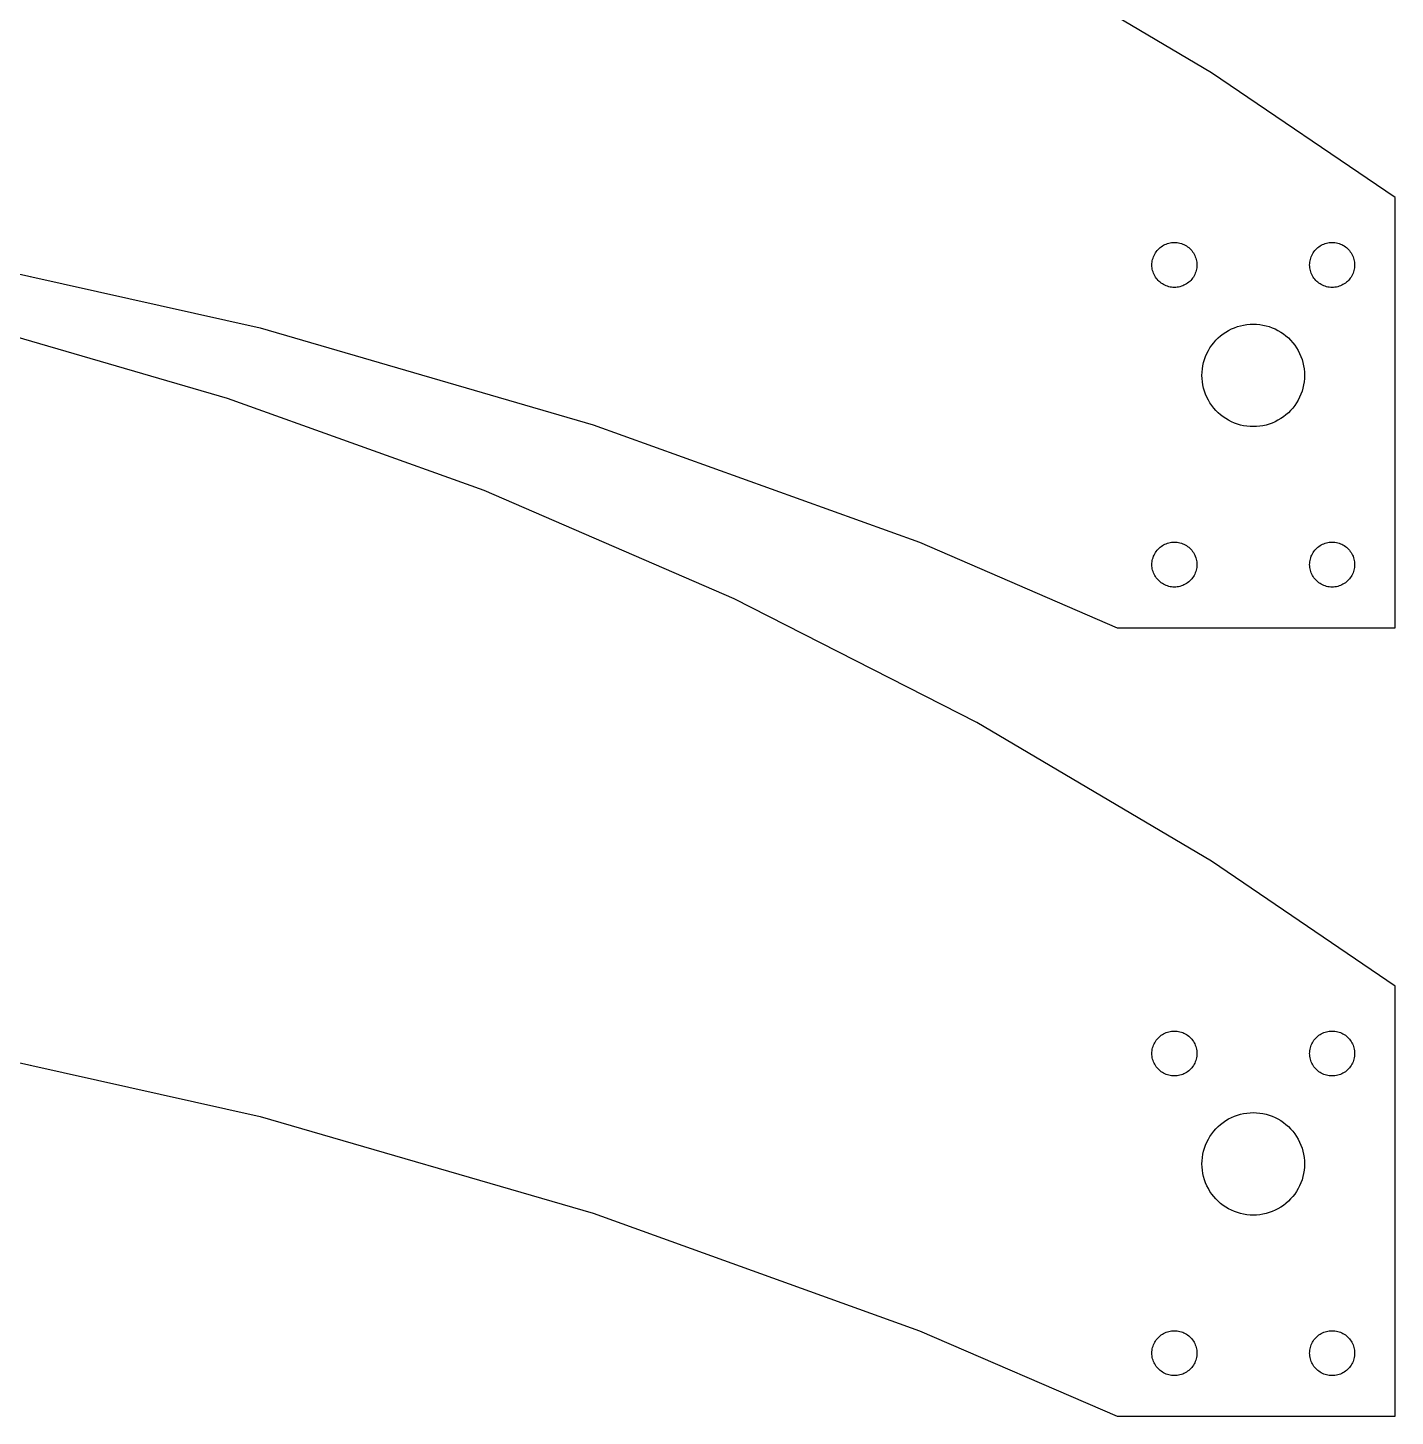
# Model space of a CAD drawing. Header units: metres. Extents: x 0 to 318, y 0 to 285.
# Drawn here: x 231.3 to 318, y 57 to 145 of the extents above; entities that cross this region are included whole.
import ezdxf

# ---------------------------------------------------------------- set-up
doc = ezdxf.new("R2010")
doc.units = ezdxf.units.M

msp = doc.modelspace()

# ---------------------------------------------------------------- linework, layer by layer
for p, q in [((306.352, 142.19), (291.482, 150.984)), ((318, 134.274), (306.352, 142.19)), ((318, 107), (318, 134.274)), ((303.162, 131.153), (303.236, 131.203)), ((303.236, 131.203), (303.313, 131.249)), ((303.313, 131.249), (303.393, 131.289)), ((303.393, 131.289), (303.475, 131.325)), ((303.475, 131.325), (303.56, 131.355)), ((303.56, 131.355), (303.646, 131.38)), ((303.646, 131.38), (303.733, 131.4)), ((303.733, 131.4), (303.821, 131.414)), ((303.821, 131.414), (303.911, 131.422)), ((303.911, 131.422), (304, 131.425)), ((304, 131.425), (304.089, 131.422)), ((304.089, 131.422), (304.179, 131.414)), ((304.179, 131.414), (304.267, 131.4)), ((304.267, 131.4), (304.354, 131.38)), ((304.354, 131.38), (304.44, 131.355)), ((304.44, 131.355), (304.525, 131.325)), ((304.525, 131.325), (304.607, 131.289)), ((304.607, 131.289), (304.686, 131.249)), ((304.686, 131.249), (304.764, 131.203)), ((304.764, 131.203), (304.838, 131.153)), ((313.162, 131.153), (313.236, 131.203)), ((313.236, 131.203), (313.313, 131.249)), ((313.313, 131.249), (313.393, 131.289)), ((313.393, 131.289), (313.475, 131.325)), ((313.475, 131.325), (313.56, 131.355)), ((313.56, 131.355), (313.646, 131.38)), ((313.646, 131.38), (313.733, 131.4)), ((313.733, 131.4), (313.821, 131.414)), ((313.821, 131.414), (313.911, 131.422)), ((313.911, 131.422), (314, 131.425)), ((314, 131.425), (314.089, 131.422)), ((314.089, 131.422), (314.179, 131.414)), ((314.179, 131.414), (314.267, 131.4)), ((314.267, 131.4), (314.354, 131.38)), ((314.354, 131.38), (314.44, 131.355)), ((314.44, 131.355), (314.525, 131.325)), ((314.525, 131.325), (314.607, 131.289)), ((314.607, 131.289), (314.686, 131.249)), ((314.686, 131.249), (314.764, 131.203)), ((314.764, 131.203), (314.838, 131.153)), ((224.583, 130.801), (246.041, 126.004)), ((302.6, 130.267), (302.62, 130.354)), ((302.62, 130.354), (302.645, 130.44)), ((302.645, 130.44), (302.675, 130.525)), ((302.675, 130.525), (302.711, 130.607)), ((302.711, 130.607), (302.751, 130.686)), ((302.751, 130.686), (302.797, 130.764)), ((302.797, 130.764), (302.847, 130.838)), ((302.847, 130.838), (302.902, 130.908)), ((302.902, 130.908), (302.961, 130.975)), ((302.961, 130.975), (303.025, 131.039)), ((303.025, 131.039), (303.092, 131.098)), ((303.092, 131.098), (303.162, 131.153)), ((304.838, 131.153), (304.908, 131.098)), ((304.908, 131.098), (304.975, 131.039)), ((304.975, 131.039), (305.039, 130.975)), ((305.039, 130.975), (305.098, 130.908)), ((305.098, 130.908), (305.153, 130.838)), ((305.153, 130.838), (305.203, 130.764)), ((305.203, 130.764), (305.249, 130.686)), ((305.249, 130.686), (305.289, 130.607)), ((305.289, 130.607), (305.325, 130.525)), ((305.325, 130.525), (305.355, 130.44)), ((305.355, 130.44), (305.38, 130.354)), ((305.38, 130.354), (305.4, 130.267)), ((312.6, 130.267), (312.62, 130.354)), ((312.62, 130.354), (312.645, 130.44)), ((312.645, 130.44), (312.675, 130.525)), ((312.675, 130.525), (312.711, 130.607)), ((312.711, 130.607), (312.751, 130.686)), ((312.751, 130.686), (312.797, 130.764)), ((312.797, 130.764), (312.847, 130.838)), ((312.847, 130.838), (312.902, 130.908)), ((312.902, 130.908), (312.961, 130.975)), ((312.961, 130.975), (313.025, 131.039)), ((313.025, 131.039), (313.092, 131.098)), ((313.092, 131.098), (313.162, 131.153)), ((314.838, 131.153), (314.908, 131.098)), ((314.908, 131.098), (314.975, 131.039)), ((314.975, 131.039), (315.039, 130.975)), ((315.039, 130.975), (315.098, 130.908)), ((315.098, 130.908), (315.153, 130.838)), ((315.153, 130.838), (315.203, 130.764)), ((315.203, 130.764), (315.249, 130.686)), ((315.249, 130.686), (315.289, 130.607)), ((315.289, 130.607), (315.325, 130.525)), ((315.325, 130.525), (315.355, 130.44)), ((315.355, 130.44), (315.38, 130.354)), ((315.38, 130.354), (315.4, 130.267)), ((302.575, 130), (302.578, 130.089)), ((302.578, 129.911), (302.575, 130)), ((302.578, 130.089), (302.586, 130.179)), ((302.586, 129.821), (302.578, 129.911)), ((302.586, 130.179), (302.6, 130.267)), ((302.6, 129.733), (302.586, 129.821)), ((302.62, 129.646), (302.6, 129.733)), ((302.645, 129.56), (302.62, 129.646)), ((302.675, 129.475), (302.645, 129.56)), ((302.711, 129.393), (302.675, 129.475)), ((305.325, 129.475), (305.289, 129.393)), ((305.355, 129.56), (305.325, 129.475)), ((305.38, 129.646), (305.355, 129.56)), ((305.4, 129.733), (305.38, 129.646)), ((305.4, 130.267), (305.414, 130.179)), ((305.414, 129.821), (305.4, 129.733)), ((305.414, 130.179), (305.422, 130.089)), ((305.422, 129.911), (305.414, 129.821)), ((305.422, 130.089), (305.425, 130)), ((305.425, 130), (305.422, 129.911)), ((312.575, 130), (312.578, 130.089)), ((312.578, 129.911), (312.575, 130)), ((312.578, 130.089), (312.586, 130.179)), ((312.586, 129.821), (312.578, 129.911)), ((312.586, 130.179), (312.6, 130.267)), ((312.6, 129.733), (312.586, 129.821)), ((312.62, 129.646), (312.6, 129.733)), ((312.645, 129.56), (312.62, 129.646)), ((312.675, 129.475), (312.645, 129.56)), ((312.711, 129.393), (312.675, 129.475)), ((315.325, 129.475), (315.289, 129.393)), ((315.355, 129.56), (315.325, 129.475)), ((315.38, 129.646), (315.355, 129.56)), ((315.4, 129.733), (315.38, 129.646)), ((315.4, 130.267), (315.414, 130.179)), ((315.414, 129.821), (315.4, 129.733)), ((315.414, 130.179), (315.422, 130.089)), ((315.422, 129.911), (315.414, 129.821)), ((315.422, 130.089), (315.425, 130)), ((315.425, 130), (315.422, 129.911)), ((302.751, 129.313), (302.711, 129.393)), ((302.797, 129.236), (302.751, 129.313)), ((302.847, 129.162), (302.797, 129.236)), ((302.902, 129.092), (302.847, 129.162)), ((302.961, 129.025), (302.902, 129.092)), ((303.025, 128.961), (302.961, 129.025)), ((303.092, 128.902), (303.025, 128.961)), ((303.162, 128.847), (303.092, 128.902)), ((303.236, 128.797), (303.162, 128.847)), ((303.313, 128.751), (303.236, 128.797)), ((303.393, 128.711), (303.313, 128.751)), ((303.475, 128.675), (303.393, 128.711)), ((303.56, 128.645), (303.475, 128.675)), ((303.646, 128.62), (303.56, 128.645)), ((303.733, 128.6), (303.646, 128.62)), ((303.821, 128.586), (303.733, 128.6)), ((303.911, 128.578), (303.821, 128.586)), ((304, 128.575), (303.911, 128.578)), ((304.089, 128.578), (304, 128.575)), ((304.179, 128.586), (304.089, 128.578)), ((304.267, 128.6), (304.179, 128.586)), ((304.354, 128.62), (304.267, 128.6)), ((304.44, 128.645), (304.354, 128.62)), ((304.525, 128.675), (304.44, 128.645)), ((304.607, 128.711), (304.525, 128.675)), ((304.686, 128.751), (304.607, 128.711)), ((304.764, 128.797), (304.686, 128.751)), ((304.838, 128.847), (304.764, 128.797)), ((304.908, 128.902), (304.838, 128.847)), ((304.975, 128.961), (304.908, 128.902)), ((305.039, 129.025), (304.975, 128.961)), ((305.098, 129.092), (305.039, 129.025)), ((305.153, 129.162), (305.098, 129.092)), ((305.203, 129.236), (305.153, 129.162)), ((305.249, 129.313), (305.203, 129.236)), ((305.289, 129.393), (305.249, 129.313)), ((312.751, 129.313), (312.711, 129.393)), ((312.797, 129.236), (312.751, 129.313)), ((312.847, 129.162), (312.797, 129.236)), ((312.902, 129.092), (312.847, 129.162)), ((312.961, 129.025), (312.902, 129.092)), ((313.025, 128.961), (312.961, 129.025)), ((313.092, 128.902), (313.025, 128.961)), ((313.162, 128.847), (313.092, 128.902)), ((313.236, 128.797), (313.162, 128.847)), ((313.313, 128.751), (313.236, 128.797)), ((313.393, 128.711), (313.313, 128.751)), ((313.475, 128.675), (313.393, 128.711)), ((313.56, 128.645), (313.475, 128.675)), ((313.646, 128.62), (313.56, 128.645)), ((313.733, 128.6), (313.646, 128.62)), ((313.821, 128.586), (313.733, 128.6)), ((313.911, 128.578), (313.821, 128.586)), ((314, 128.575), (313.911, 128.578)), ((314.089, 128.578), (314, 128.575)), ((314.179, 128.586), (314.089, 128.578)), ((314.267, 128.6), (314.179, 128.586)), ((314.354, 128.62), (314.267, 128.6)), ((314.44, 128.645), (314.354, 128.62)), ((314.525, 128.675), (314.44, 128.645)), ((314.607, 128.711), (314.525, 128.675)), ((314.686, 128.751), (314.607, 128.711)), ((314.764, 128.797), (314.686, 128.751)), ((314.838, 128.847), (314.764, 128.797)), ((314.908, 128.902), (314.838, 128.847)), ((314.975, 128.961), (314.908, 128.902)), ((315.039, 129.025), (314.975, 128.961)), ((315.098, 129.092), (315.039, 129.025)), ((315.153, 129.162), (315.098, 129.092)), ((315.203, 129.236), (315.153, 129.162)), ((315.249, 129.313), (315.203, 129.236)), ((315.289, 129.393), (315.249, 129.313)), ((243.98, 121.541), (227.39, 126.36)), ((246.041, 126.004), (267.156, 119.87)), ((307.434, 125.848), (307.616, 125.941)), ((307.616, 125.941), (307.804, 126.022)), ((307.804, 126.022), (307.996, 126.091)), ((307.996, 126.091), (308.192, 126.148)), ((308.192, 126.148), (308.391, 126.192)), ((308.391, 126.192), (308.593, 126.224)), ((308.593, 126.224), (308.796, 126.244)), ((308.796, 126.244), (309, 126.25)), ((309, 126.25), (309.204, 126.244)), ((309.204, 126.244), (309.407, 126.224)), ((309.407, 126.224), (309.609, 126.192)), ((309.609, 126.192), (309.808, 126.148)), ((309.808, 126.148), (310.004, 126.091)), ((310.004, 126.091), (310.196, 126.022)), ((310.196, 126.022), (310.384, 125.941)), ((310.384, 125.941), (310.566, 125.848)), ((306.371, 124.91), (306.496, 125.072)), ((306.496, 125.072), (306.631, 125.225)), ((306.631, 125.225), (306.775, 125.369)), ((306.775, 125.369), (306.928, 125.504)), ((306.928, 125.504), (307.09, 125.629)), ((307.09, 125.629), (307.259, 125.744)), ((307.259, 125.744), (307.434, 125.848)), ((310.566, 125.848), (310.741, 125.744)), ((310.741, 125.744), (310.91, 125.629)), ((310.91, 125.629), (311.072, 125.504)), ((311.072, 125.504), (311.225, 125.369)), ((311.225, 125.369), (311.369, 125.225)), ((311.369, 125.225), (311.504, 125.072)), ((311.504, 125.072), (311.629, 124.91)), ((305.909, 124.004), (305.978, 124.196)), ((305.978, 124.196), (306.059, 124.384)), ((306.059, 124.384), (306.152, 124.566)), ((306.152, 124.566), (306.256, 124.741)), ((306.256, 124.741), (306.371, 124.91)), ((311.629, 124.91), (311.744, 124.741)), ((311.744, 124.741), (311.848, 124.566)), ((311.848, 124.566), (311.941, 124.384)), ((311.941, 124.384), (312.022, 124.196)), ((312.022, 124.196), (312.091, 124.004)), ((305.756, 123.204), (305.776, 123.407)), ((305.776, 123.407), (305.808, 123.609)), ((305.808, 123.609), (305.852, 123.808)), ((305.852, 123.808), (305.909, 124.004)), ((312.091, 124.004), (312.148, 123.808)), ((312.148, 123.808), (312.192, 123.609)), ((312.192, 123.609), (312.224, 123.407)), ((312.224, 123.407), (312.244, 123.204)), ((305.75, 123), (305.756, 123.204)), ((305.756, 122.796), (305.75, 123)), ((305.776, 122.593), (305.756, 122.796)), ((305.808, 122.391), (305.776, 122.593)), ((305.852, 122.192), (305.808, 122.391)), ((312.192, 122.391), (312.148, 122.192)), ((312.224, 122.593), (312.192, 122.391)), ((312.244, 122.796), (312.224, 122.593)), ((312.244, 123.204), (312.25, 123)), ((312.25, 123), (312.244, 122.796)), ((260.234, 115.689), (243.98, 121.541)), ((305.909, 121.996), (305.852, 122.192)), ((305.978, 121.804), (305.909, 121.996)), ((306.059, 121.616), (305.978, 121.804)), ((306.152, 121.434), (306.059, 121.616)), ((311.941, 121.616), (311.848, 121.434)), ((312.022, 121.804), (311.941, 121.616)), ((312.091, 121.996), (312.022, 121.804)), ((312.148, 122.192), (312.091, 121.996)), ((306.256, 121.259), (306.152, 121.434)), ((306.371, 121.09), (306.256, 121.259)), ((306.496, 120.928), (306.371, 121.09)), ((306.631, 120.775), (306.496, 120.928)), ((306.775, 120.631), (306.631, 120.775)), ((306.928, 120.496), (306.775, 120.631)), ((311.225, 120.631), (311.072, 120.496)), ((311.369, 120.775), (311.225, 120.631)), ((311.504, 120.928), (311.369, 120.775)), ((311.629, 121.09), (311.504, 120.928)), ((311.744, 121.259), (311.629, 121.09)), ((311.848, 121.434), (311.744, 121.259)), ((267.156, 119.87), (287.844, 112.422)), ((307.09, 120.371), (306.928, 120.496)), ((307.259, 120.256), (307.09, 120.371)), ((307.434, 120.152), (307.259, 120.256)), ((307.616, 120.059), (307.434, 120.152)), ((307.804, 119.978), (307.616, 120.059)), ((307.996, 119.909), (307.804, 119.978)), ((308.192, 119.852), (307.996, 119.909)), ((308.391, 119.808), (308.192, 119.852)), ((308.593, 119.776), (308.391, 119.808)), ((308.796, 119.756), (308.593, 119.776)), ((309, 119.75), (308.796, 119.756)), ((309.204, 119.756), (309, 119.75)), ((309.407, 119.776), (309.204, 119.756)), ((309.609, 119.808), (309.407, 119.776)), ((309.808, 119.852), (309.609, 119.808)), ((310.004, 119.909), (309.808, 119.852)), ((310.196, 119.978), (310.004, 119.909)), ((310.384, 120.059), (310.196, 119.978)), ((310.566, 120.152), (310.384, 120.059)), ((310.741, 120.256), (310.566, 120.152)), ((310.91, 120.371), (310.741, 120.256)), ((311.072, 120.496), (310.91, 120.371)), ((276.089, 108.827), (260.234, 115.689)), ((287.844, 112.422), (300.373, 107)), ((302.797, 111.764), (302.847, 111.838)), ((302.847, 111.838), (302.902, 111.908)), ((302.902, 111.908), (302.961, 111.975)), ((302.961, 111.975), (303.025, 112.039)), ((303.025, 112.039), (303.092, 112.098)), ((303.092, 112.098), (303.162, 112.153)), ((303.162, 112.153), (303.236, 112.203)), ((303.236, 112.203), (303.313, 112.249)), ((303.313, 112.249), (303.393, 112.289)), ((303.393, 112.289), (303.475, 112.325)), ((303.475, 112.325), (303.56, 112.355)), ((303.56, 112.355), (303.646, 112.38)), ((303.646, 112.38), (303.733, 112.4)), ((303.733, 112.4), (303.821, 112.414)), ((303.821, 112.414), (303.911, 112.422)), ((303.911, 112.422), (304, 112.425)), ((304, 112.425), (304.089, 112.422)), ((304.089, 112.422), (304.179, 112.414)), ((304.179, 112.414), (304.267, 112.4)), ((304.267, 112.4), (304.354, 112.38)), ((304.354, 112.38), (304.44, 112.355)), ((304.44, 112.355), (304.525, 112.325)), ((304.525, 112.325), (304.607, 112.289)), ((304.607, 112.289), (304.686, 112.249)), ((304.686, 112.249), (304.764, 112.203)), ((304.764, 112.203), (304.838, 112.153)), ((304.838, 112.153), (304.908, 112.098)), ((304.908, 112.098), (304.975, 112.039)), ((304.975, 112.039), (305.039, 111.975)), ((305.039, 111.975), (305.098, 111.908)), ((305.098, 111.908), (305.153, 111.838)), ((305.153, 111.838), (305.203, 111.764)), ((312.797, 111.764), (312.847, 111.838)), ((312.847, 111.838), (312.902, 111.908)), ((312.902, 111.908), (312.961, 111.975)), ((312.961, 111.975), (313.025, 112.039)), ((313.025, 112.039), (313.092, 112.098)), ((313.092, 112.098), (313.162, 112.153)), ((313.162, 112.153), (313.236, 112.203)), ((313.236, 112.203), (313.313, 112.249)), ((313.313, 112.249), (313.393, 112.289)), ((313.393, 112.289), (313.475, 112.325)), ((313.475, 112.325), (313.56, 112.355)), ((313.56, 112.355), (313.646, 112.38)), ((313.646, 112.38), (313.733, 112.4)), ((313.733, 112.4), (313.821, 112.414)), ((313.821, 112.414), (313.911, 112.422)), ((313.911, 112.422), (314, 112.425)), ((314, 112.425), (314.089, 112.422)), ((314.089, 112.422), (314.179, 112.414)), ((314.179, 112.414), (314.267, 112.4)), ((314.267, 112.4), (314.354, 112.38)), ((314.354, 112.38), (314.44, 112.355)), ((314.44, 112.355), (314.525, 112.325)), ((314.525, 112.325), (314.607, 112.289)), ((314.607, 112.289), (314.686, 112.249)), ((314.686, 112.249), (314.764, 112.203)), ((314.764, 112.203), (314.838, 112.153)), ((314.838, 112.153), (314.908, 112.098)), ((314.908, 112.098), (314.975, 112.039)), ((314.975, 112.039), (315.039, 111.975)), ((315.039, 111.975), (315.098, 111.908)), ((315.098, 111.908), (315.153, 111.838)), ((315.153, 111.838), (315.203, 111.764)), ((302.575, 111), (302.578, 111.089)), ((302.578, 110.911), (302.575, 111)), ((302.578, 111.089), (302.586, 111.179)), ((302.586, 111.179), (302.6, 111.267)), ((302.6, 111.267), (302.62, 111.354)), ((302.62, 111.354), (302.645, 111.44)), ((302.645, 111.44), (302.675, 111.525)), ((302.675, 111.525), (302.711, 111.607)), ((302.711, 111.607), (302.751, 111.686)), ((302.751, 111.686), (302.797, 111.764)), ((305.203, 111.764), (305.249, 111.686)), ((305.249, 111.686), (305.289, 111.607)), ((305.289, 111.607), (305.325, 111.525)), ((305.325, 111.525), (305.355, 111.44)), ((305.355, 111.44), (305.38, 111.354)), ((305.38, 111.354), (305.4, 111.267)), ((305.4, 111.267), (305.414, 111.179)), ((305.414, 111.179), (305.422, 111.089)), ((305.422, 111.089), (305.425, 111)), ((305.425, 111), (305.422, 110.911)), ((312.575, 111), (312.578, 111.089)), ((312.578, 110.911), (312.575, 111)), ((312.578, 111.089), (312.586, 111.179)), ((312.586, 111.179), (312.6, 111.267)), ((312.6, 111.267), (312.62, 111.354)), ((312.62, 111.354), (312.645, 111.44)), ((312.645, 111.44), (312.675, 111.525)), ((312.675, 111.525), (312.711, 111.607)), ((312.711, 111.607), (312.751, 111.686)), ((312.751, 111.686), (312.797, 111.764)), ((315.203, 111.764), (315.249, 111.686)), ((315.249, 111.686), (315.289, 111.607)), ((315.289, 111.607), (315.325, 111.525)), ((315.325, 111.525), (315.355, 111.44)), ((315.355, 111.44), (315.38, 111.354)), ((315.38, 111.354), (315.4, 111.267)), ((315.4, 111.267), (315.414, 111.179)), ((315.414, 111.179), (315.422, 111.089)), ((315.422, 111.089), (315.425, 111)), ((315.425, 111), (315.422, 110.911)), ((302.586, 110.821), (302.578, 110.911)), ((302.6, 110.733), (302.586, 110.821)), ((302.62, 110.646), (302.6, 110.733)), ((302.645, 110.56), (302.62, 110.646)), ((302.675, 110.475), (302.645, 110.56)), ((302.711, 110.393), (302.675, 110.475)), ((302.751, 110.313), (302.711, 110.393)), ((302.797, 110.236), (302.751, 110.313)), ((302.847, 110.162), (302.797, 110.236)), ((302.902, 110.092), (302.847, 110.162)), ((302.961, 110.025), (302.902, 110.092)), ((305.098, 110.092), (305.039, 110.025)), ((305.153, 110.162), (305.098, 110.092)), ((305.203, 110.236), (305.153, 110.162)), ((305.249, 110.313), (305.203, 110.236)), ((305.289, 110.393), (305.249, 110.313)), ((305.325, 110.475), (305.289, 110.393)), ((305.355, 110.56), (305.325, 110.475)), ((305.38, 110.646), (305.355, 110.56)), ((305.4, 110.733), (305.38, 110.646)), ((305.414, 110.821), (305.4, 110.733)), ((305.422, 110.911), (305.414, 110.821)), ((312.586, 110.821), (312.578, 110.911)), ((312.6, 110.733), (312.586, 110.821)), ((312.62, 110.646), (312.6, 110.733)), ((312.645, 110.56), (312.62, 110.646)), ((312.675, 110.475), (312.645, 110.56)), ((312.711, 110.393), (312.675, 110.475)), ((312.751, 110.313), (312.711, 110.393)), ((312.797, 110.236), (312.751, 110.313)), ((312.847, 110.162), (312.797, 110.236)), ((312.902, 110.092), (312.847, 110.162)), ((312.961, 110.025), (312.902, 110.092)), ((315.098, 110.092), (315.039, 110.025)), ((315.153, 110.162), (315.098, 110.092)), ((315.203, 110.236), (315.153, 110.162)), ((315.249, 110.313), (315.203, 110.236)), ((315.289, 110.393), (315.249, 110.313)), ((315.325, 110.475), (315.289, 110.393)), ((315.355, 110.56), (315.325, 110.475)), ((315.38, 110.646), (315.355, 110.56)), ((315.4, 110.733), (315.38, 110.646)), ((315.414, 110.821), (315.4, 110.733)), ((315.422, 110.911), (315.414, 110.821)), ((303.025, 109.961), (302.961, 110.025)), ((303.092, 109.902), (303.025, 109.961)), ((303.162, 109.847), (303.092, 109.902)), ((303.236, 109.797), (303.162, 109.847)), ((303.313, 109.751), (303.236, 109.797)), ((303.393, 109.711), (303.313, 109.751)), ((303.475, 109.675), (303.393, 109.711)), ((303.56, 109.645), (303.475, 109.675)), ((303.646, 109.62), (303.56, 109.645)), ((303.733, 109.6), (303.646, 109.62)), ((303.821, 109.586), (303.733, 109.6)), ((303.911, 109.578), (303.821, 109.586)), ((304, 109.575), (303.911, 109.578)), ((304.089, 109.578), (304, 109.575)), ((304.179, 109.586), (304.089, 109.578)), ((304.267, 109.6), (304.179, 109.586)), ((304.354, 109.62), (304.267, 109.6)), ((304.44, 109.645), (304.354, 109.62)), ((304.525, 109.675), (304.44, 109.645)), ((304.607, 109.711), (304.525, 109.675)), ((304.686, 109.751), (304.607, 109.711)), ((304.764, 109.797), (304.686, 109.751)), ((304.838, 109.847), (304.764, 109.797)), ((304.908, 109.902), (304.838, 109.847)), ((304.975, 109.961), (304.908, 109.902)), ((305.039, 110.025), (304.975, 109.961)), ((313.025, 109.961), (312.961, 110.025)), ((313.092, 109.902), (313.025, 109.961)), ((313.162, 109.847), (313.092, 109.902)), ((313.236, 109.797), (313.162, 109.847)), ((313.313, 109.751), (313.236, 109.797)), ((313.393, 109.711), (313.313, 109.751)), ((313.475, 109.675), (313.393, 109.711)), ((313.56, 109.645), (313.475, 109.675)), ((313.646, 109.62), (313.56, 109.645)), ((313.733, 109.6), (313.646, 109.62)), ((313.821, 109.586), (313.733, 109.6)), ((313.911, 109.578), (313.821, 109.586)), ((314, 109.575), (313.911, 109.578)), ((314.089, 109.578), (314, 109.575)), ((314.179, 109.586), (314.089, 109.578)), ((314.267, 109.6), (314.179, 109.586)), ((314.354, 109.62), (314.267, 109.6)), ((314.44, 109.645), (314.354, 109.62)), ((314.525, 109.675), (314.44, 109.645)), ((314.607, 109.711), (314.525, 109.675)), ((314.686, 109.751), (314.607, 109.711)), ((314.764, 109.797), (314.686, 109.751)), ((314.838, 109.847), (314.764, 109.797)), ((314.908, 109.902), (314.838, 109.847)), ((314.975, 109.961), (314.908, 109.902)), ((315.039, 110.025), (314.975, 109.961)), ((291.482, 100.984), (276.089, 108.827)), ((300.373, 107), (318, 107)), ((306.352, 92.1902), (291.482, 100.984)), ((318, 84.2744), (306.352, 92.1902)), ((318, 57), (318, 84.2744)), ((302.961, 80.9755), (303.025, 81.0388)), ((303.025, 81.0388), (303.092, 81.098)), ((303.092, 81.098), (303.162, 81.1528)), ((303.162, 81.1528), (303.236, 81.2032)), ((303.236, 81.2032), (303.313, 81.2487)), ((303.313, 81.2487), (303.393, 81.2894)), ((303.393, 81.2894), (303.475, 81.3249)), ((303.475, 81.3249), (303.56, 81.3553)), ((303.56, 81.3553), (303.646, 81.3802)), ((303.646, 81.3802), (303.733, 81.3997)), ((303.733, 81.3997), (303.821, 81.4138)), ((303.821, 81.4138), (303.911, 81.4222)), ((303.911, 81.4222), (304, 81.425)), ((304, 81.425), (304.089, 81.4222)), ((304.089, 81.4222), (304.179, 81.4138)), ((304.179, 81.4138), (304.267, 81.3997)), ((304.267, 81.3997), (304.354, 81.3802)), ((304.354, 81.3802), (304.44, 81.3553)), ((304.44, 81.3553), (304.525, 81.3249)), ((304.525, 81.3249), (304.607, 81.2894)), ((304.607, 81.2894), (304.686, 81.2487)), ((304.686, 81.2487), (304.764, 81.2032)), ((304.764, 81.2032), (304.838, 81.1528)), ((304.838, 81.1528), (304.908, 81.098)), ((304.908, 81.098), (304.975, 81.0388)), ((304.975, 81.0388), (305.039, 80.9755)), ((312.961, 80.9755), (313.025, 81.0388)), ((313.025, 81.0388), (313.092, 81.098)), ((313.092, 81.098), (313.162, 81.1528)), ((313.162, 81.1528), (313.236, 81.2032)), ((313.236, 81.2032), (313.313, 81.2487)), ((313.313, 81.2487), (313.393, 81.2894)), ((313.393, 81.2894), (313.475, 81.3249)), ((313.475, 81.3249), (313.56, 81.3553)), ((313.56, 81.3553), (313.646, 81.3802)), ((313.646, 81.3802), (313.733, 81.3997)), ((313.733, 81.3997), (313.821, 81.4138)), ((313.821, 81.4138), (313.911, 81.4222)), ((313.911, 81.4222), (314, 81.425)), ((314, 81.425), (314.089, 81.4222)), ((314.089, 81.4222), (314.179, 81.4138)), ((314.179, 81.4138), (314.267, 81.3997)), ((314.267, 81.3997), (314.354, 81.3802)), ((314.354, 81.3802), (314.44, 81.3553)), ((314.44, 81.3553), (314.525, 81.3249)), ((314.525, 81.3249), (314.607, 81.2894)), ((314.607, 81.2894), (314.686, 81.2487)), ((314.686, 81.2487), (314.764, 81.2032)), ((314.764, 81.2032), (314.838, 81.1528)), ((314.838, 81.1528), (314.908, 81.098)), ((314.908, 81.098), (314.975, 81.0388)), ((314.975, 81.0388), (315.039, 80.9755)), ((224.583, 80.8005), (246.041, 76.0041)), ((302.578, 80.0895), (302.586, 80.1786)), ((302.586, 80.1786), (302.6, 80.267)), ((302.6, 80.267), (302.62, 80.3544)), ((302.62, 80.3544), (302.645, 80.4403)), ((302.645, 80.4403), (302.675, 80.5246)), ((302.675, 80.5246), (302.711, 80.6067)), ((302.711, 80.6067), (302.751, 80.6865)), ((302.751, 80.6865), (302.797, 80.7635)), ((302.797, 80.7635), (302.847, 80.8376)), ((302.847, 80.8376), (302.902, 80.9083)), ((302.902, 80.9083), (302.961, 80.9755)), ((305.039, 80.9755), (305.098, 80.9083)), ((305.098, 80.9083), (305.153, 80.8376)), ((305.153, 80.8376), (305.203, 80.7635)), ((305.203, 80.7635), (305.249, 80.6865)), ((305.249, 80.6865), (305.289, 80.6067)), ((305.289, 80.6067), (305.325, 80.5246)), ((305.325, 80.5246), (305.355, 80.4403)), ((305.355, 80.4403), (305.38, 80.3544)), ((305.38, 80.3544), (305.4, 80.267)), ((305.4, 80.267), (305.414, 80.1786)), ((305.414, 80.1786), (305.422, 80.0895)), ((312.578, 80.0895), (312.586, 80.1786)), ((312.586, 80.1786), (312.6, 80.267)), ((312.6, 80.267), (312.62, 80.3544)), ((312.62, 80.3544), (312.645, 80.4403)), ((312.645, 80.4403), (312.675, 80.5246)), ((312.675, 80.5246), (312.711, 80.6067)), ((312.711, 80.6067), (312.751, 80.6865)), ((312.751, 80.6865), (312.797, 80.7635)), ((312.797, 80.7635), (312.847, 80.8376)), ((312.847, 80.8376), (312.902, 80.9083)), ((312.902, 80.9083), (312.961, 80.9755)), ((315.039, 80.9755), (315.098, 80.9083)), ((315.098, 80.9083), (315.153, 80.8376)), ((315.153, 80.8376), (315.203, 80.7635)), ((315.203, 80.7635), (315.249, 80.6865)), ((315.249, 80.6865), (315.289, 80.6067)), ((315.289, 80.6067), (315.325, 80.5246)), ((315.325, 80.5246), (315.355, 80.4403)), ((315.355, 80.4403), (315.38, 80.3544)), ((315.38, 80.3544), (315.4, 80.267)), ((315.4, 80.267), (315.414, 80.1786)), ((315.414, 80.1786), (315.422, 80.0895)), ((302.575, 80), (302.578, 80.0895)), ((302.578, 79.9105), (302.575, 80)), ((302.586, 79.8214), (302.578, 79.9105)), ((302.6, 79.733), (302.586, 79.8214)), ((302.62, 79.6456), (302.6, 79.733)), ((302.645, 79.5596), (302.62, 79.6456)), ((302.675, 79.4754), (302.645, 79.5596)), ((302.711, 79.3932), (302.675, 79.4754)), ((302.751, 79.3135), (302.711, 79.3932)), ((302.797, 79.2364), (302.751, 79.3135)), ((302.847, 79.1624), (302.797, 79.2364)), ((305.203, 79.2364), (305.153, 79.1624)), ((305.249, 79.3135), (305.203, 79.2364)), ((305.289, 79.3932), (305.249, 79.3135)), ((305.325, 79.4754), (305.289, 79.3932)), ((305.355, 79.5596), (305.325, 79.4754)), ((305.38, 79.6456), (305.355, 79.5596)), ((305.4, 79.733), (305.38, 79.6456)), ((305.414, 79.8214), (305.4, 79.733)), ((305.422, 79.9105), (305.414, 79.8214)), ((305.422, 80.0895), (305.425, 80)), ((305.425, 80), (305.422, 79.9105)), ((312.575, 80), (312.578, 80.0895)), ((312.578, 79.9105), (312.575, 80)), ((312.586, 79.8214), (312.578, 79.9105)), ((312.6, 79.733), (312.586, 79.8214)), ((312.62, 79.6456), (312.6, 79.733)), ((312.645, 79.5596), (312.62, 79.6456)), ((312.675, 79.4754), (312.645, 79.5596)), ((312.711, 79.3932), (312.675, 79.4754)), ((312.751, 79.3135), (312.711, 79.3932)), ((312.797, 79.2364), (312.751, 79.3135)), ((312.847, 79.1624), (312.797, 79.2364)), ((315.203, 79.2364), (315.153, 79.1624)), ((315.249, 79.3135), (315.203, 79.2364)), ((315.289, 79.3932), (315.249, 79.3135)), ((315.325, 79.4754), (315.289, 79.3932)), ((315.355, 79.5596), (315.325, 79.4754)), ((315.38, 79.6456), (315.355, 79.5596)), ((315.4, 79.733), (315.38, 79.6456)), ((315.414, 79.8214), (315.4, 79.733)), ((315.422, 79.9105), (315.414, 79.8214)), ((315.422, 80.0895), (315.425, 80)), ((315.425, 80), (315.422, 79.9105)), ((302.902, 79.0917), (302.847, 79.1624)), ((302.961, 79.0245), (302.902, 79.0917)), ((303.025, 78.9612), (302.961, 79.0245)), ((303.092, 78.902), (303.025, 78.9612)), ((303.162, 78.8471), (303.092, 78.902)), ((303.236, 78.7968), (303.162, 78.8471)), ((303.313, 78.7513), (303.236, 78.7968)), ((303.393, 78.7106), (303.313, 78.7513)), ((303.475, 78.6751), (303.393, 78.7106)), ((303.56, 78.6447), (303.475, 78.6751)), ((303.646, 78.6198), (303.56, 78.6447)), ((303.733, 78.6002), (303.646, 78.6198)), ((303.821, 78.5862), (303.733, 78.6002)), ((303.911, 78.5778), (303.821, 78.5862)), ((304, 78.575), (303.911, 78.5778)), ((304.089, 78.5778), (304, 78.575)), ((304.179, 78.5862), (304.089, 78.5778)), ((304.267, 78.6002), (304.179, 78.5862)), ((304.354, 78.6198), (304.267, 78.6002)), ((304.44, 78.6447), (304.354, 78.6198)), ((304.525, 78.6751), (304.44, 78.6447)), ((304.607, 78.7106), (304.525, 78.6751)), ((304.686, 78.7513), (304.607, 78.7106)), ((304.764, 78.7968), (304.686, 78.7513)), ((304.838, 78.8471), (304.764, 78.7968)), ((304.908, 78.902), (304.838, 78.8471)), ((304.975, 78.9612), (304.908, 78.902)), ((305.039, 79.0245), (304.975, 78.9612)), ((305.098, 79.0917), (305.039, 79.0245)), ((305.153, 79.1624), (305.098, 79.0917)), ((312.902, 79.0917), (312.847, 79.1624)), ((312.961, 79.0245), (312.902, 79.0917)), ((313.025, 78.9612), (312.961, 79.0245)), ((313.092, 78.902), (313.025, 78.9612)), ((313.162, 78.8471), (313.092, 78.902)), ((313.236, 78.7968), (313.162, 78.8471)), ((313.313, 78.7513), (313.236, 78.7968)), ((313.393, 78.7106), (313.313, 78.7513)), ((313.475, 78.6751), (313.393, 78.7106)), ((313.56, 78.6447), (313.475, 78.6751)), ((313.646, 78.6198), (313.56, 78.6447)), ((313.733, 78.6002), (313.646, 78.6198)), ((313.821, 78.5862), (313.733, 78.6002)), ((313.911, 78.5778), (313.821, 78.5862)), ((314, 78.575), (313.911, 78.5778)), ((314.089, 78.5778), (314, 78.575)), ((314.179, 78.5862), (314.089, 78.5778)), ((314.267, 78.6002), (314.179, 78.5862)), ((314.354, 78.6198), (314.267, 78.6002)), ((314.44, 78.6447), (314.354, 78.6198)), ((314.525, 78.6751), (314.44, 78.6447)), ((314.607, 78.7106), (314.525, 78.6751)), ((314.686, 78.7513), (314.607, 78.7106)), ((314.764, 78.7968), (314.686, 78.7513)), ((314.838, 78.8471), (314.764, 78.7968)), ((314.908, 78.902), (314.838, 78.8471)), ((314.975, 78.9612), (314.908, 78.902)), ((315.039, 79.0245), (314.975, 78.9612)), ((315.098, 79.0917), (315.039, 79.0245)), ((315.153, 79.1624), (315.098, 79.0917)), ((246.041, 76.0041), (267.156, 69.8698)), ((307.09, 75.6293), (307.259, 75.7441)), ((307.259, 75.7441), (307.434, 75.848)), ((307.434, 75.848), (307.616, 75.9407)), ((307.616, 75.9407), (307.804, 76.0218)), ((307.804, 76.0218), (307.996, 76.0909)), ((307.996, 76.0909), (308.192, 76.1479)), ((308.192, 76.1479), (308.391, 76.1924)), ((308.391, 76.1924), (308.593, 76.2244)), ((308.593, 76.2244), (308.796, 76.2436)), ((308.796, 76.2436), (309, 76.25)), ((309, 76.25), (309.204, 76.2436)), ((309.204, 76.2436), (309.407, 76.2244)), ((309.407, 76.2244), (309.609, 76.1924)), ((309.609, 76.1924), (309.808, 76.1479)), ((309.808, 76.1479), (310.004, 76.0909)), ((310.004, 76.0909), (310.196, 76.0218)), ((310.196, 76.0218), (310.384, 75.9407)), ((310.384, 75.9407), (310.566, 75.848)), ((310.566, 75.848), (310.741, 75.7441)), ((310.741, 75.7441), (310.91, 75.6293)), ((306.256, 74.7414), (306.371, 74.9103)), ((306.371, 74.9103), (306.496, 75.0716)), ((306.496, 75.0716), (306.631, 75.2248)), ((306.631, 75.2248), (306.775, 75.3691)), ((306.775, 75.3691), (306.928, 75.5042)), ((306.928, 75.5042), (307.09, 75.6293)), ((310.91, 75.6293), (311.072, 75.5042)), ((311.072, 75.5042), (311.225, 75.3691)), ((311.225, 75.3691), (311.369, 75.2248)), ((311.369, 75.2248), (311.504, 75.0716)), ((311.504, 75.0716), (311.629, 74.9103)), ((311.629, 74.9103), (311.744, 74.7414)), ((305.852, 73.8082), (305.909, 74.0043)), ((305.909, 74.0043), (305.978, 74.1964)), ((305.978, 74.1964), (306.059, 74.3838)), ((306.059, 74.3838), (306.152, 74.5657)), ((306.152, 74.5657), (306.256, 74.7414)), ((311.744, 74.7414), (311.848, 74.5657)), ((311.848, 74.5657), (311.941, 74.3838)), ((311.941, 74.3838), (312.022, 74.1964)), ((312.022, 74.1964), (312.091, 74.0043)), ((312.091, 74.0043), (312.148, 73.8082)), ((305.75, 73), (305.756, 73.2041)), ((305.756, 73.2041), (305.776, 73.4073)), ((305.776, 73.4073), (305.808, 73.609)), ((305.808, 73.609), (305.852, 73.8082)), ((312.148, 73.8082), (312.192, 73.609)), ((312.192, 73.609), (312.224, 73.4073)), ((312.224, 73.4073), (312.244, 73.2041)), ((312.244, 73.2041), (312.25, 73)), ((305.756, 72.7959), (305.75, 73)), ((305.776, 72.5927), (305.756, 72.7959)), ((305.808, 72.391), (305.776, 72.5927)), ((305.852, 72.1918), (305.808, 72.391)), ((312.192, 72.391), (312.148, 72.1918)), ((312.224, 72.5927), (312.192, 72.391)), ((312.244, 72.7959), (312.224, 72.5927)), ((312.25, 73), (312.244, 72.7959)), ((305.909, 71.9957), (305.852, 72.1918)), ((305.978, 71.8036), (305.909, 71.9957)), ((306.059, 71.6162), (305.978, 71.8036)), ((306.152, 71.4343), (306.059, 71.6162)), ((306.256, 71.2586), (306.152, 71.4343)), ((311.848, 71.4343), (311.744, 71.2586)), ((311.941, 71.6162), (311.848, 71.4343)), ((312.022, 71.8036), (311.941, 71.6162)), ((312.091, 71.9957), (312.022, 71.8036)), ((312.148, 72.1918), (312.091, 71.9957)), ((306.371, 71.0897), (306.256, 71.2586)), ((306.496, 70.9284), (306.371, 71.0897)), ((306.631, 70.7752), (306.496, 70.9284)), ((306.775, 70.6308), (306.631, 70.7752)), ((306.928, 70.4958), (306.775, 70.6308)), ((307.09, 70.3707), (306.928, 70.4958)), ((311.072, 70.4958), (310.91, 70.3707)), ((311.225, 70.6308), (311.072, 70.4958)), ((311.369, 70.7752), (311.225, 70.6308)), ((311.504, 70.9284), (311.369, 70.7752)), ((311.629, 71.0897), (311.504, 70.9284)), ((311.744, 71.2586), (311.629, 71.0897)), ((267.156, 69.8698), (287.844, 62.4218)), ((307.259, 70.2559), (307.09, 70.3707)), ((307.434, 70.152), (307.259, 70.2559)), ((307.616, 70.0593), (307.434, 70.152)), ((307.804, 69.9782), (307.616, 70.0593)), ((307.996, 69.9091), (307.804, 69.9782)), ((308.192, 69.8521), (307.996, 69.9091)), ((308.391, 69.8076), (308.192, 69.8521)), ((308.593, 69.7756), (308.391, 69.8076)), ((308.796, 69.7564), (308.593, 69.7756)), ((309, 69.75), (308.796, 69.7564)), ((309.204, 69.7564), (309, 69.75)), ((309.407, 69.7756), (309.204, 69.7564)), ((309.609, 69.8076), (309.407, 69.7756)), ((309.808, 69.8521), (309.609, 69.8076)), ((310.004, 69.9091), (309.808, 69.8521)), ((310.196, 69.9782), (310.004, 69.9091)), ((310.384, 70.0593), (310.196, 69.9782)), ((310.566, 70.152), (310.384, 70.0593)), ((310.741, 70.2559), (310.566, 70.152)), ((310.91, 70.3707), (310.741, 70.2559)), ((287.844, 62.4218), (300.373, 57)), ((302.711, 61.6067), (302.751, 61.6865)), ((302.751, 61.6865), (302.797, 61.7635)), ((302.797, 61.7635), (302.847, 61.8376)), ((302.847, 61.8376), (302.902, 61.9083)), ((302.902, 61.9083), (302.961, 61.9755)), ((302.961, 61.9755), (303.025, 62.0388)), ((303.025, 62.0388), (303.092, 62.098)), ((303.092, 62.098), (303.162, 62.1528)), ((303.162, 62.1528), (303.236, 62.2032)), ((303.236, 62.2032), (303.313, 62.2487)), ((303.313, 62.2487), (303.393, 62.2894)), ((303.393, 62.2894), (303.475, 62.3249)), ((303.475, 62.3249), (303.56, 62.3553)), ((303.56, 62.3553), (303.646, 62.3802)), ((303.646, 62.3802), (303.733, 62.3997)), ((303.733, 62.3997), (303.821, 62.4138)), ((303.821, 62.4138), (303.911, 62.4222)), ((303.911, 62.4222), (304, 62.425)), ((304, 62.425), (304.089, 62.4222)), ((304.089, 62.4222), (304.179, 62.4138)), ((304.179, 62.4138), (304.267, 62.3997)), ((304.267, 62.3997), (304.354, 62.3802)), ((304.354, 62.3802), (304.44, 62.3553)), ((304.44, 62.3553), (304.525, 62.3249)), ((304.525, 62.3249), (304.607, 62.2894)), ((304.607, 62.2894), (304.686, 62.2487)), ((304.686, 62.2487), (304.764, 62.2032)), ((304.764, 62.2032), (304.838, 62.1528)), ((304.838, 62.1528), (304.908, 62.098)), ((304.908, 62.098), (304.975, 62.0388)), ((304.975, 62.0388), (305.039, 61.9755)), ((305.039, 61.9755), (305.098, 61.9083)), ((305.098, 61.9083), (305.153, 61.8376)), ((305.153, 61.8376), (305.203, 61.7635)), ((305.203, 61.7635), (305.249, 61.6865)), ((305.249, 61.6865), (305.289, 61.6067)), ((312.711, 61.6067), (312.751, 61.6865)), ((312.751, 61.6865), (312.797, 61.7635)), ((312.797, 61.7635), (312.847, 61.8376)), ((312.847, 61.8376), (312.902, 61.9083)), ((312.902, 61.9083), (312.961, 61.9755)), ((312.961, 61.9755), (313.025, 62.0388)), ((313.025, 62.0388), (313.092, 62.098)), ((313.092, 62.098), (313.162, 62.1528)), ((313.162, 62.1528), (313.236, 62.2032)), ((313.236, 62.2032), (313.313, 62.2487)), ((313.313, 62.2487), (313.393, 62.2894)), ((313.393, 62.2894), (313.475, 62.3249)), ((313.475, 62.3249), (313.56, 62.3553)), ((313.56, 62.3553), (313.646, 62.3802)), ((313.646, 62.3802), (313.733, 62.3997)), ((313.733, 62.3997), (313.821, 62.4138)), ((313.821, 62.4138), (313.911, 62.4222)), ((313.911, 62.4222), (314, 62.425)), ((314, 62.425), (314.089, 62.4222)), ((314.089, 62.4222), (314.179, 62.4138)), ((314.179, 62.4138), (314.267, 62.3997)), ((314.267, 62.3997), (314.354, 62.3802)), ((314.354, 62.3802), (314.44, 62.3553)), ((314.44, 62.3553), (314.525, 62.3249)), ((314.525, 62.3249), (314.607, 62.2894)), ((314.607, 62.2894), (314.686, 62.2487)), ((314.686, 62.2487), (314.764, 62.2032)), ((314.764, 62.2032), (314.838, 62.1528)), ((314.838, 62.1528), (314.908, 62.098)), ((314.908, 62.098), (314.975, 62.0388)), ((314.975, 62.0388), (315.039, 61.9755)), ((315.039, 61.9755), (315.098, 61.9083)), ((315.098, 61.9083), (315.153, 61.8376)), ((315.153, 61.8376), (315.203, 61.7635)), ((315.203, 61.7635), (315.249, 61.6865)), ((315.249, 61.6865), (315.289, 61.6067)), ((302.575, 61), (302.578, 61.0895)), ((302.578, 60.9105), (302.575, 61)), ((302.578, 61.0895), (302.586, 61.1786)), ((302.586, 60.8214), (302.578, 60.9105)), ((302.586, 61.1786), (302.6, 61.267)), ((302.6, 60.733), (302.586, 60.8214)), ((302.6, 61.267), (302.62, 61.3544)), ((302.62, 61.3544), (302.645, 61.4403)), ((302.645, 61.4403), (302.675, 61.5246)), ((302.675, 61.5246), (302.711, 61.6067)), ((305.289, 61.6067), (305.325, 61.5246)), ((305.325, 61.5246), (305.355, 61.4403)), ((305.355, 61.4403), (305.38, 61.3544)), ((305.38, 61.3544), (305.4, 61.267)), ((305.4, 61.267), (305.414, 61.1786)), ((305.414, 60.8214), (305.4, 60.733)), ((305.414, 61.1786), (305.422, 61.0895)), ((305.422, 60.9105), (305.414, 60.8214)), ((305.422, 61.0895), (305.425, 61)), ((305.425, 61), (305.422, 60.9105)), ((312.575, 61), (312.578, 61.0895)), ((312.578, 60.9105), (312.575, 61)), ((312.578, 61.0895), (312.586, 61.1786)), ((312.586, 60.8214), (312.578, 60.9105)), ((312.586, 61.1786), (312.6, 61.267)), ((312.6, 60.733), (312.586, 60.8214)), ((312.6, 61.267), (312.62, 61.3544)), ((312.62, 61.3544), (312.645, 61.4403)), ((312.645, 61.4403), (312.675, 61.5246)), ((312.675, 61.5246), (312.711, 61.6067)), ((315.289, 61.6067), (315.325, 61.5246)), ((315.325, 61.5246), (315.355, 61.4403)), ((315.355, 61.4403), (315.38, 61.3544)), ((315.38, 61.3544), (315.4, 61.267)), ((315.4, 61.267), (315.414, 61.1786)), ((315.414, 60.8214), (315.4, 60.733)), ((315.414, 61.1786), (315.422, 61.0895)), ((315.422, 60.9105), (315.414, 60.8214)), ((315.422, 61.0895), (315.425, 61)), ((315.425, 61), (315.422, 60.9105)), ((302.62, 60.6456), (302.6, 60.733)), ((302.645, 60.5596), (302.62, 60.6456)), ((302.675, 60.4754), (302.645, 60.5596)), ((302.711, 60.3932), (302.675, 60.4754)), ((302.751, 60.3135), (302.711, 60.3932)), ((302.797, 60.2364), (302.751, 60.3135)), ((302.847, 60.1624), (302.797, 60.2364)), ((302.902, 60.0917), (302.847, 60.1624)), ((302.961, 60.0245), (302.902, 60.0917)), ((303.025, 59.9612), (302.961, 60.0245)), ((303.092, 59.902), (303.025, 59.9612)), ((303.162, 59.8471), (303.092, 59.902)), ((304.908, 59.902), (304.838, 59.8471)), ((304.975, 59.9612), (304.908, 59.902)), ((305.039, 60.0245), (304.975, 59.9612)), ((305.098, 60.0917), (305.039, 60.0245)), ((305.153, 60.1624), (305.098, 60.0917)), ((305.203, 60.2364), (305.153, 60.1624)), ((305.249, 60.3135), (305.203, 60.2364)), ((305.289, 60.3932), (305.249, 60.3135)), ((305.325, 60.4754), (305.289, 60.3932)), ((305.355, 60.5596), (305.325, 60.4754)), ((305.38, 60.6456), (305.355, 60.5596)), ((305.4, 60.733), (305.38, 60.6456)), ((312.62, 60.6456), (312.6, 60.733)), ((312.645, 60.5596), (312.62, 60.6456)), ((312.675, 60.4754), (312.645, 60.5596)), ((312.711, 60.3932), (312.675, 60.4754)), ((312.751, 60.3135), (312.711, 60.3932)), ((312.797, 60.2364), (312.751, 60.3135)), ((312.847, 60.1624), (312.797, 60.2364)), ((312.902, 60.0917), (312.847, 60.1624)), ((312.961, 60.0245), (312.902, 60.0917)), ((313.025, 59.9612), (312.961, 60.0245)), ((313.092, 59.902), (313.025, 59.9612)), ((313.162, 59.8471), (313.092, 59.902)), ((314.908, 59.902), (314.838, 59.8471)), ((314.975, 59.9612), (314.908, 59.902)), ((315.039, 60.0245), (314.975, 59.9612)), ((315.098, 60.0917), (315.039, 60.0245)), ((315.153, 60.1624), (315.098, 60.0917)), ((315.203, 60.2364), (315.153, 60.1624)), ((315.249, 60.3135), (315.203, 60.2364)), ((315.289, 60.3932), (315.249, 60.3135)), ((315.325, 60.4754), (315.289, 60.3932)), ((315.355, 60.5596), (315.325, 60.4754)), ((315.38, 60.6456), (315.355, 60.5596)), ((315.4, 60.733), (315.38, 60.6456)), ((303.236, 59.7968), (303.162, 59.8471)), ((303.313, 59.7513), (303.236, 59.7968)), ((303.393, 59.7106), (303.313, 59.7513)), ((303.475, 59.6751), (303.393, 59.7106)), ((303.56, 59.6447), (303.475, 59.6751)), ((303.646, 59.6198), (303.56, 59.6447)), ((303.733, 59.6002), (303.646, 59.6198)), ((303.821, 59.5862), (303.733, 59.6002)), ((303.911, 59.5778), (303.821, 59.5862)), ((304, 59.575), (303.911, 59.5778)), ((304.089, 59.5778), (304, 59.575)), ((304.179, 59.5862), (304.089, 59.5778)), ((304.267, 59.6002), (304.179, 59.5862)), ((304.354, 59.6198), (304.267, 59.6002)), ((304.44, 59.6447), (304.354, 59.6198)), ((304.525, 59.6751), (304.44, 59.6447)), ((304.607, 59.7106), (304.525, 59.6751)), ((304.686, 59.7513), (304.607, 59.7106)), ((304.764, 59.7968), (304.686, 59.7513)), ((304.838, 59.8471), (304.764, 59.7968)), ((313.236, 59.7968), (313.162, 59.8471)), ((313.313, 59.7513), (313.236, 59.7968)), ((313.393, 59.7106), (313.313, 59.7513)), ((313.475, 59.6751), (313.393, 59.7106)), ((313.56, 59.6447), (313.475, 59.6751)), ((313.646, 59.6198), (313.56, 59.6447)), ((313.733, 59.6002), (313.646, 59.6198)), ((313.821, 59.5862), (313.733, 59.6002)), ((313.911, 59.5778), (313.821, 59.5862)), ((314, 59.575), (313.911, 59.5778)), ((314.089, 59.5778), (314, 59.575)), ((314.179, 59.5862), (314.089, 59.5778)), ((314.267, 59.6002), (314.179, 59.5862)), ((314.354, 59.6198), (314.267, 59.6002)), ((314.44, 59.6447), (314.354, 59.6198)), ((314.525, 59.6751), (314.44, 59.6447)), ((314.607, 59.7106), (314.525, 59.6751)), ((314.686, 59.7513), (314.607, 59.7106)), ((314.764, 59.7968), (314.686, 59.7513)), ((314.838, 59.8471), (314.764, 59.7968)), ((300.373, 57), (318, 57))]:
    msp.add_line(p, q)

doc.saveas('drawing.dxf')
